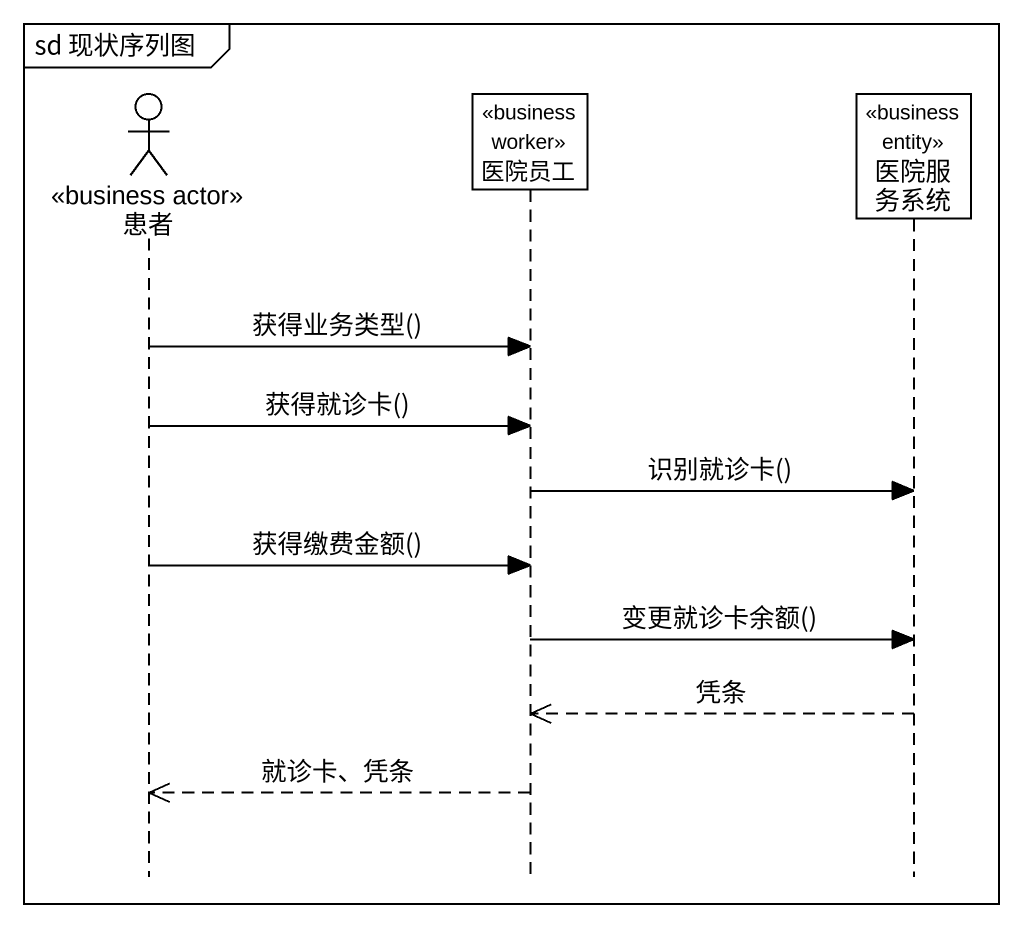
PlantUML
@startuml
mainframe sd 现状序列图
hide footbox
actor 患者 <<business actor>>
participant 医院员工 <<business worker>>
participant 医院服务系统 <<business entity>>

患者 -> 医院员工 : 获得业务类型()
患者 -> 医院员工 : 获得就诊卡()
医院员工 -> 医院服务系统 : 识别就诊卡()
患者 -> 医院员工 : 获得缴费金额()
医院员工 -> 医院服务系统 : 变更就诊卡余额()
医院服务系统 -->> 医院员工 : 凭条
医院员工 -->> 患者 : 就诊卡、凭条
@enduml
